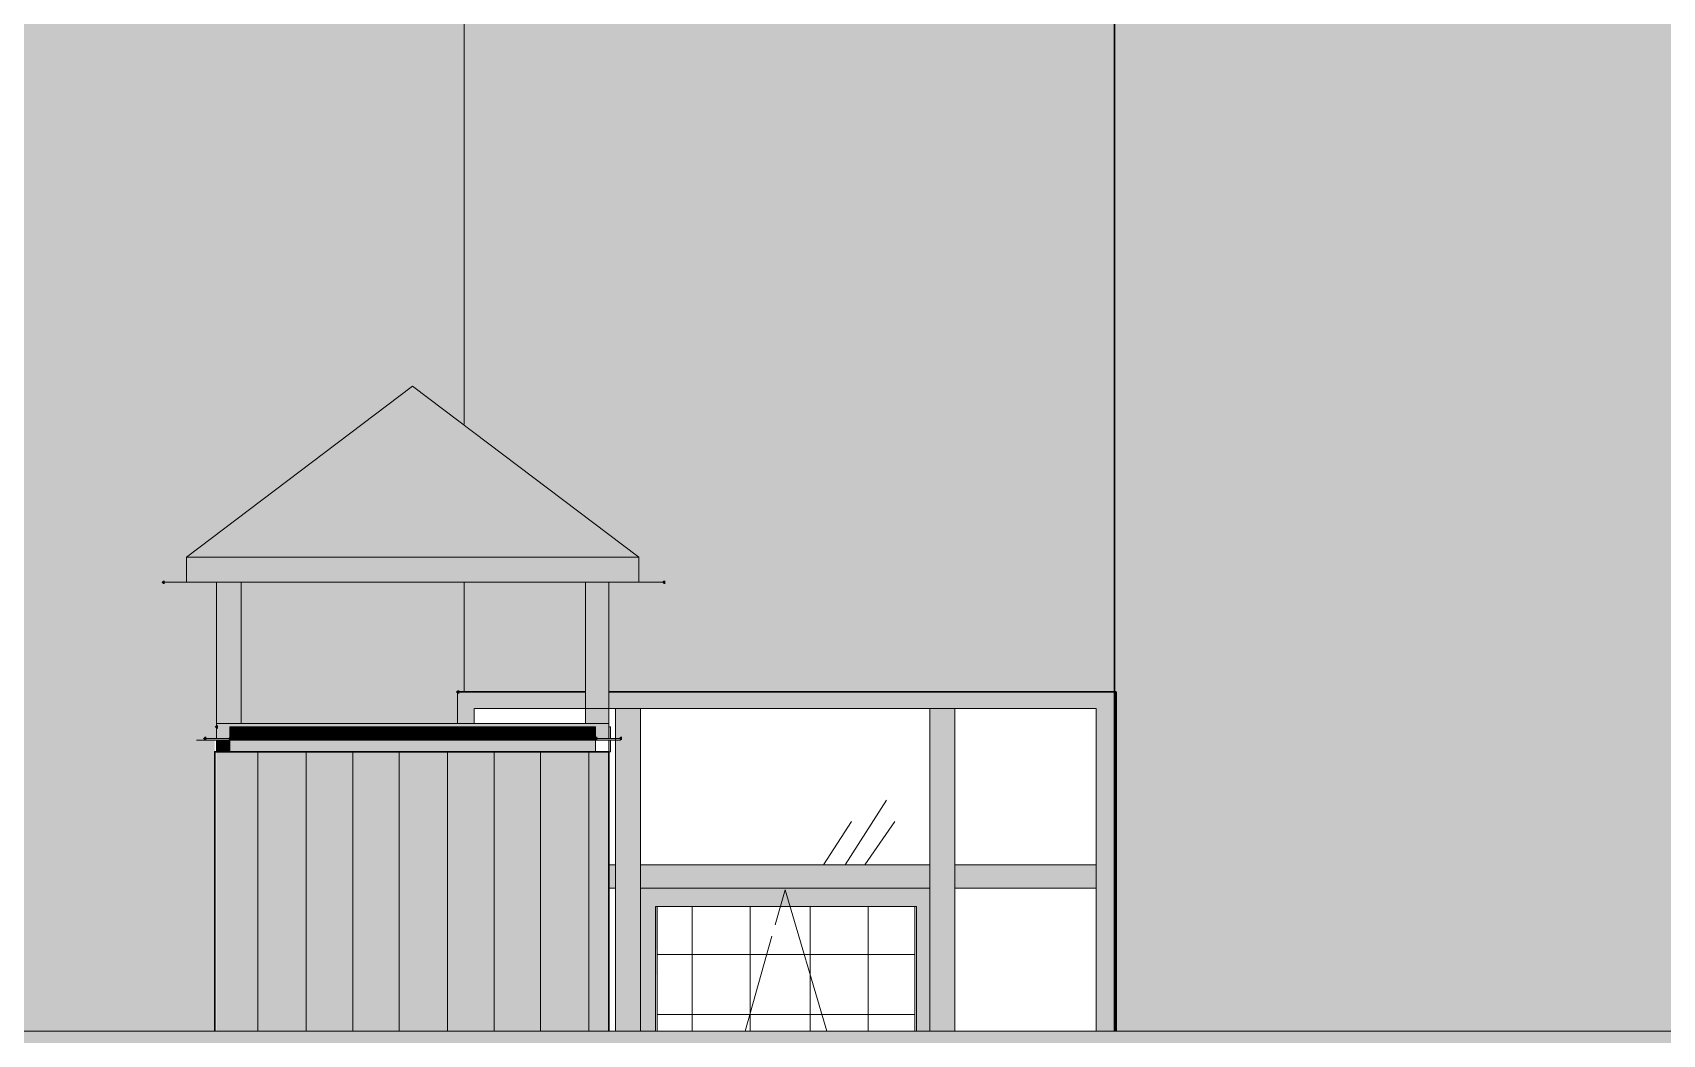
# Model space of a CAD drawing. Header units: millimetres. Extents: x -11345 to 411485, y -9810 to 73012.
# Drawn here: x 306775 to 310924, y 5404 to 7955 of the extents above; entities that cross this region are included whole.
import ezdxf

# ---------------------------------------------------------------- set-up
doc = ezdxf.new("R2010")
doc.units = ezdxf.units.MM
doc.linetypes.add('PDF_IMPORT', pattern=[1, 0.8, -0.2])
for name, color, linetype, true_color in [('PDF _Воздуховоды', 7, 'Continuous', 0xb7c1cb), ('PDF _Ограждение', 7, 'Continuous', 0x7f7f7f), ('PDF _Окна', 7, 'Continuous', 0x383e42), ('PDF _Стены штриховка поверхности', 7, 'Continuous', 0xcacbcc)]:
    doc.layers.add(name, color=color, linetype=linetype, true_color=true_color)
for name, color, linetype in [('PDF _Линии', 7, 'Continuous'), ('PDF _Стены наружные', 7, 'Continuous'), ('PDF _Узлы', 7, 'Continuous')]:
    doc.layers.add(name, color=color, linetype=linetype)

msp = doc.modelspace()

# ---------------------------------------------------------------- hatches: boundary and pattern name
at = {"layer": 'PDF _Воздуховоды', "transparency": 33554559}
h = msp.add_hatch(color=256, dxfattribs=at)
h.paths.add_polyline_path([(307276.9903, 6153.61944), (307276.9903, 6123.98817), (308208.25874, 6123.98817), (308208.25874, 6153.61944)])
h.paths.add_polyline_path([(308242.12304, 6187.48374), (308242.12304, 6555.75808), (308318.31773, 6555.75808), (308318.31773, 6619.25366), (307742.62452, 7055.25661), (307166.9313, 6619.25366), (307166.9313, 6555.75808), (307243.12599, 6555.75808), (307243.12599, 6157.85248), (307213.49472, 6157.85248), (307213.49472, 6153.61944), (307276.9903, 6153.61944), (307276.9903, 6187.48374), (308208.25874, 6187.48374), (308208.25874, 6153.61944), (308242.12304, 6153.61944), (308242.12304, 6123.98817), (308246.35608, 6123.98817), (308246.35608, 6153.61944), (308271.75431, 6153.61944), (308271.75431, 6157.85248), (308246.35608, 6157.85248), (308246.35608, 6187.48374)])
h.paths.add_polyline_path([(308182.86051, 6195.94982), (307306.62157, 6195.94982), (307306.62157, 6555.75808), (308182.86051, 6555.75808)], flags=0)
for points in [[(307111.9018, 6555.75808), (307111.9018, 6559.99112), (307107.66877, 6559.99112), (307103.43573, 6555.75808), (307107.66877, 6551.52504), (307111.9018, 6551.52504)], [(308386.04635, 6555.75808), (308386.04635, 6559.99112), (308381.81331, 6559.99112), (308377.58027, 6555.75808), (308381.81331, 6551.52504), (308386.04635, 6551.52504)], [(307247.35903, 6187.48374), (307247.35903, 6191.71678), (307243.12599, 6191.71678), (307238.89295, 6187.48374), (307243.12599, 6183.25071), (307247.35903, 6183.25071)], [(307217.72776, 6157.85248), (307217.72776, 6162.08551), (307213.49472, 6162.08551), (307209.26169, 6157.85248), (307213.49472, 6153.61944), (307217.72776, 6153.61944)], [(307281.22334, 6157.85248), (307281.22334, 6162.08551), (307276.9903, 6162.08551), (307272.75726, 6157.85248), (307276.9903, 6153.61944), (307281.22334, 6153.61944)], [(307281.22334, 6157.85248), (307281.22334, 6162.08551), (307276.9903, 6162.08551), (307272.75726, 6157.85248), (307276.9903, 6153.61944), (307281.22334, 6153.61944)], [(308212.49177, 6157.85248), (308212.49177, 6162.08551), (308208.25874, 6162.08551), (308204.0257, 6157.85248), (308208.25874, 6153.61944), (308212.49177, 6153.61944)], [(308212.49177, 6157.85248), (308212.49177, 6162.08551), (308208.25874, 6162.08551), (308204.0257, 6157.85248), (308208.25874, 6153.61944), (308212.49177, 6153.61944)], [(308275.98735, 6157.85248), (308275.98735, 6162.08551), (308271.75431, 6162.08551), (308267.52127, 6157.85248), (308271.75431, 6153.61944), (308275.98735, 6153.61944)]]:
    msp.add_hatch(color=7, dxfattribs=at).paths.add_polyline_path(points)
at = {"layer": 'PDF _Ограждение', "true_color": 0xb5bcbf, "transparency": 33554559}
msp.add_hatch(color=9, dxfattribs=at).paths.add_polyline_path([(299145.32363, 5412.83773), (299145.32363, 5353.57519), (321758.21449, 5353.57519), (321758.21449, 5412.83773), (313067.78676, 5412.83773), (313067.78676, 5391.67253), (312407.43278, 5391.67253), (312407.43278, 5412.83773), (305016.54782, 5412.83773), (305016.54782, 5391.67253), (304356.19384, 5391.67253), (304356.19384, 5412.83773)])
at = {"layer": 'PDF _Окна', "transparency": 33554687}
msp.add_hatch(color=256, dxfattribs=at).paths.add_polyline_path([(308182.86051, 6276.37755), (307856.91655, 6276.37755), (307856.91655, 6195.94982), (307899.24694, 6195.94982), (307899.24694, 6234.04717), (308182.86051, 6234.04717)])
h = msp.add_hatch(color=256, dxfattribs=at)
h.paths.add_polyline_path([(308322.55077, 5836.14156), (308322.55077, 6234.04717), (309059.09944, 6234.04717), (309059.09944, 5836.14156)])
h.paths.add_polyline_path([(309025.23514, 5730.3156), (309025.23514, 5412.83773), (309122.59502, 5412.83773), (309122.59502, 5776.87902), (309482.40328, 5776.87902), (309482.40328, 5412.83773), (309528.9667, 5412.83773), (309528.9667, 6276.37755), (308242.12304, 6276.37755), (308242.12304, 6234.04717), (308259.0552, 6234.04717), (308259.0552, 6157.85248), (308271.75431, 6157.85248), (308271.75431, 6153.61944), (308259.0552, 6153.61944), (308259.0552, 5836.14156), (308242.12304, 5836.14156), (308242.12304, 5776.87902), (308259.0552, 5776.87902), (308259.0552, 5412.83773), (308360.64812, 5412.83773), (308364.88115, 5730.3156)], flags=0)
h.paths.add_polyline_path([(309482.40328, 5836.14156), (309122.59502, 5836.14156), (309122.59502, 6234.04717), (309482.40328, 6234.04717)], flags=0)
at = {"layer": 'PDF _Стены наружные', "transparency": 33554687}
msp.add_hatch(color=256, dxfattribs=at).paths.add_polyline_path([(307861.14959, 6276.37755), (307861.14959, 6280.61059), (307856.91655, 6280.61059), (307852.68351, 6276.37755), (307856.91655, 6272.14451), (307861.14959, 6272.14451)])
at = {"layer": 'PDF _Стены наружные', "true_color": 0xb6c1cb, "transparency": 33554687}
msp.add_hatch(color=9, dxfattribs=at).paths.add_polyline_path([(308242.12304, 6123.98817), (307243.12599, 6123.98817), (307243.12599, 5412.83773), (308242.12304, 5412.83773)])
at = {"layer": 'PDF _Стены штриховка поверхности', "true_color": 0xfbfbf4, "transparency": 33554687}
for points in [[(311898.53679, 10416.28905), (311899.46818, 11076.64304), (313567.28528, 11076.64304), (313567.28528, 6276.37755), (313579.9844, 6276.37755), (313579.9844, 5412.83773), (316394.9549, 5412.83773), (316394.9549, 5654.12091), (316255.26464, 5654.12091), (316255.26464, 5658.35395), (316318.76021, 5658.35395), (316318.76021, 5717.61649), (316890.22039, 6153.61944), (316894.45343, 6157.85248), (316898.68646, 6153.61944), (317470.14664, 5717.61649), (317470.14664, 5658.35395), (317533.64222, 5658.35395), (317533.64222, 5654.12091), (317393.95195, 5654.12091), (317393.95195, 5412.83773), (321135.95785, 5412.83773), (321135.95785, 11868.22121), (306476.94605, 11868.22121), (306476.94605, 5412.83773), (307238.89295, 5412.83773), (307238.89295, 6153.61944), (307213.49472, 6153.61944), (307213.49472, 6157.85248), (307243.12599, 6157.85248), (307243.12599, 6555.75808), (307166.9313, 6555.75808), (307166.9313, 6619.25366), (307742.62452, 7055.25661), (307865.38263, 6962.12976), (307873.84871, 6957.89672), (307873.84871, 8075.41885), (307869.61567, 8075.41885), (307869.61567, 11076.64304), (309528.9667, 11076.64304), (309528.9667, 6276.37755), (309533.19974, 6276.37755), (309533.19974, 5412.83773), (311903.70121, 5412.83773), (311903.70121, 6276.37755), (311899.46818, 6276.37755), (311899.46818, 8075.41885), (311895.23514, 8075.41885), (311897.09003, 9390.53531), (311899.46818, 8075.41885), (311899.46818, 10416.28905)], [(307873.84871, 6555.75808), (307306.62157, 6555.75808), (307306.62157, 6195.94982), (307856.91655, 6195.94982), (307856.91655, 6276.37755), (307873.84871, 6276.37755)], [(307276.9903, 6153.61944), (307243.12599, 6153.61944), (307243.12599, 6123.98817), (307276.9903, 6123.98817)]]:
    msp.add_hatch(color=7, dxfattribs=at).paths.add_polyline_path(points)
at = {"layer": 'PDF _Стены штриховка поверхности', "true_color": 0x88d4d9, "transparency": 33554687}
for points in [[(309528.9667, 8075.41885), (307873.84871, 8075.41885), (307873.84871, 6957.89672), (308318.31773, 6619.25366), (308318.31773, 6555.75808), (308242.12304, 6555.75808), (308242.12304, 6276.37755), (309528.9667, 6276.37755)], [(308182.86051, 6555.75808), (307873.84871, 6555.75808), (307873.84871, 6276.37755), (308182.86051, 6276.37755)]]:
    msp.add_hatch(color=133, dxfattribs=at).paths.add_polyline_path(points)

# ---------------------------------------------------------------- linework, layer by layer
at = {"layer": 'PDF _Воздуховоды', "color": 7, "lineweight": 18}
for points in [[(307166.9313, 6619.25366), (307742.62452, 7055.25661), (308318.31773, 6619.25366)], [(308381.81331, 6555.75808), (307107.66877, 6555.75808)]]:
    msp.add_lwpolyline(points, close=True, dxfattribs=at)
at = {"layer": 'PDF _Воздуховоды', "lineweight": 0, "const_width": 931.26844}
msp.add_lwpolyline([(307742.62452, 6187.48374), (307742.62452, 6157.85248), (307742.62452, 6153.61944)], dxfattribs=at)
at = {"layer": 'PDF _Воздуховоды', "color": 7, "lineweight": 18}
for points in [[(308318.31773, 6555.75808), (308318.31773, 6619.25366), (307166.9313, 6619.25366), (307166.9313, 6555.75808)], [(307306.62157, 6555.75808), (307306.62157, 6195.94982), (307243.12599, 6195.94982), (307243.12599, 6555.75808)], [(308242.12304, 6555.75808), (308242.12304, 6195.94982), (308182.86051, 6195.94982), (308182.86051, 6555.75808)], [(307276.9903, 6157.85248), (307213.49472, 6157.85248), (307276.9903, 6157.85248), (307276.9903, 6187.48374), (308208.25874, 6187.48374), (308208.25874, 6157.85248), (308271.75431, 6157.85248), (308208.25874, 6157.85248)], [(307243.12599, 6187.48374), (307243.12599, 6157.85248), (307243.12599, 6195.94982), (308242.12304, 6195.94982), (308242.12304, 6157.85248)], [(308242.12304, 6187.48374), (308246.35608, 6187.48374), (308246.35608, 6157.85248)], [(307276.9903, 6123.98817), (307276.9903, 6153.61944), (307213.49472, 6153.61944), (307213.49472, 6157.85248), (307276.9903, 6157.85248), (307276.9903, 6153.61944)], [(307243.12599, 6123.98817), (307243.12599, 6153.61944), (307243.12599, 6123.98817)], [(308208.25874, 6123.98817), (308208.25874, 6153.61944), (308271.75431, 6153.61944), (308271.75431, 6157.85248), (308208.25874, 6157.85248), (308208.25874, 6153.61944), (307276.9903, 6153.61944), (307276.9903, 6157.85248), (308208.25874, 6157.85248), (308208.25874, 6153.61944)], [(307276.9903, 6157.85248), (308208.25874, 6157.85248), (307276.9903, 6157.85248)], [(308246.35608, 6153.61944), (308246.35608, 6123.98817), (308242.12304, 6123.98817), (308242.12304, 6153.61944)]]:
    msp.add_lwpolyline(points, dxfattribs=at)
at = {"layer": 'PDF _Линии', "lineweight": 30}
for points in [[(307873.84871, 8075.41885), (309528.9667, 8075.41885), (309528.9667, 6276.37755), (309528.9667, 5412.83773)], [(307856.91655, 6276.37755), (308182.86051, 6276.37755)], [(308242.12304, 6276.37755), (309533.19974, 6276.37755)], [(307238.89295, 5412.83773), (307238.89295, 6123.98817), (308242.12304, 6123.98817), (308242.12304, 5412.83773)]]:
    msp.add_lwpolyline(points, dxfattribs=at)
msp.add_lwpolyline([(309533.19974, 6276.37755), (309533.19974, 5412.83773)], close=True, dxfattribs=at)
at = {"layer": 'PDF _Линии', "lineweight": 9}
for points in [[(307217.72776, 6153.61944), (307192.32953, 6153.61944)], [(307348.95195, 5412.83773), (307348.95195, 6123.98817)], [(307471.71006, 5412.83773), (307471.71006, 6123.98817)], [(307590.23514, 5412.83773), (307590.23514, 6123.98817)], [(307708.76021, 5412.83773), (307708.76021, 6123.98817)], [(307831.51832, 5412.83773), (307831.51832, 6123.98817)], [(307950.0434, 5412.83773), (307950.0434, 6123.98817)], [(308068.56847, 5412.83773), (308068.56847, 6123.98817)], [(308191.32658, 5412.83773), (308191.32658, 6123.98817)], [(308665.42688, 5683.75218), (308690.82511, 5772.64599), (308796.65107, 5412.83773)], [(308589.23219, 5412.83773), (308656.9608, 5654.12091)]]:
    msp.add_lwpolyline(points, dxfattribs=at)
msp.add_lwpolyline([(309021.0021, 5730.3156), (308360.64812, 5730.3156), (308360.64812, 5412.83773), (309021.0021, 5412.83773)], close=True, dxfattribs=at)
at = {"layer": 'PDF _Ограждение', "color": 7, "lineweight": 9, "ltscale": 226.136889}
msp.add_lwpolyline([(295987.47702, 5412.83773), (321758.21449, 5412.83773)], dxfattribs=at)
at = {"layer": 'PDF _Окна', "color": 7, "linetype": 'PDF_IMPORT', "lineweight": 9, "ltscale": 3.59821}
msp.add_lwpolyline([(309482.40328, 6234.04717), (307899.24694, 6234.04717)], dxfattribs=at)
at = {"layer": 'PDF _Окна', "color": 7, "lineweight": 9}
for points in [[(307899.24694, 6234.04717), (307899.24694, 6195.94982)], [(308259.0552, 6157.85248), (308259.0552, 6234.04717)], [(309059.09944, 6234.04717), (308322.55077, 6234.04717), (308322.55077, 5412.83773), (308322.55077, 5776.87902), (309059.09944, 5776.87902), (308322.55077, 5776.87902), (308322.55077, 5836.14156), (309059.09944, 5836.14156), (309059.09944, 6234.04717), (309059.09944, 5412.83773)], [(309122.59502, 5412.83773), (309122.59502, 6234.04717)], [(308259.0552, 5412.83773), (308259.0552, 6153.61944)], [(308949.04045, 6001.23006), (308843.21449, 5836.14156)], [(308860.14664, 5946.20056), (308788.18499, 5836.14156)], [(308970.20564, 5946.20056), (308894.01095, 5836.14156)], [(308259.0552, 5836.14156), (308242.12304, 5836.14156)], [(308322.55077, 5412.83773), (308322.55077, 5776.87902), (308322.55077, 5836.14156)], [(308322.55077, 5836.14156), (308322.55077, 5836.14156)], [(309122.59502, 5776.87902), (309122.59502, 5836.14156)], [(309122.59502, 5836.14156), (309122.59502, 5836.14156)], [(308242.12304, 5776.87902), (308259.0552, 5776.87902)], [(308322.55077, 5776.87902), (308322.55077, 5776.87902)], [(308322.55077, 5776.87902), (308322.55077, 5776.87902)], [(309122.59502, 5776.87902), (309122.59502, 5776.87902)], [(308364.88115, 5412.83773), (308364.88115, 5730.3156), (309025.23514, 5730.3156), (309025.23514, 5412.83773), (309025.23514, 5730.3156)]]:
    msp.add_lwpolyline(points, dxfattribs=at)
at = {"layer": 'PDF _Окна', "color": 7, "linetype": 'PDF_IMPORT', "lineweight": 9, "ltscale": 3.640541}
msp.add_lwpolyline([(308259.0552, 5412.83773), (308259.0552, 6234.04717)], dxfattribs=at)
at = {"layer": 'PDF _Окна', "color": 7, "lineweight": 9}
msp.add_lwpolyline([(309482.40328, 5776.87902), (309122.59502, 5776.87902), (309122.59502, 5836.14156), (309482.40328, 5836.14156), (309482.40328, 6234.04717), (309482.40328, 5412.83773)], close=True, dxfattribs=at)
at = {"layer": 'PDF _Окна', "lineweight": 0}
msp.add_lwpolyline([(309482.40328, 5412.83773), (309482.40328, 5412.83773), (309482.40328, 5412.83773)], close=True, dxfattribs=at)
at = {"layer": 'PDF _Стены наружные', "lineweight": 18}
for points in [[(307873.84871, 6957.89672), (307873.84871, 8075.41885), (307869.61567, 8075.41885), (307869.61567, 8088.11796)], [(307873.84871, 6555.75808), (307873.84871, 6276.37755)], [(307856.91655, 6195.94982), (307856.91655, 6276.37755)], [(309533.19974, 6276.37755), (309533.19974, 5412.83773)]]:
    msp.add_lwpolyline(points, dxfattribs=at)
at = {"layer": 'PDF _Узлы', "color": 251, "lineweight": 9, "true_color": 0x494949}
for points in [[(308453.77496, 5412.83773), (308453.77496, 5730.3156)], [(308601.9313, 5412.83773), (308601.9313, 5730.3156)], [(308754.32068, 5412.83773), (308754.32068, 5730.3156)], [(308902.47702, 5412.83773), (308902.47702, 5730.3156)], [(308364.88115, 5607.55749), (309021.0021, 5607.55749)], [(308364.88115, 5455.16811), (309021.0021, 5455.16811)]]:
    msp.add_lwpolyline(points, dxfattribs=at)

doc.saveas('drawing.dxf')
